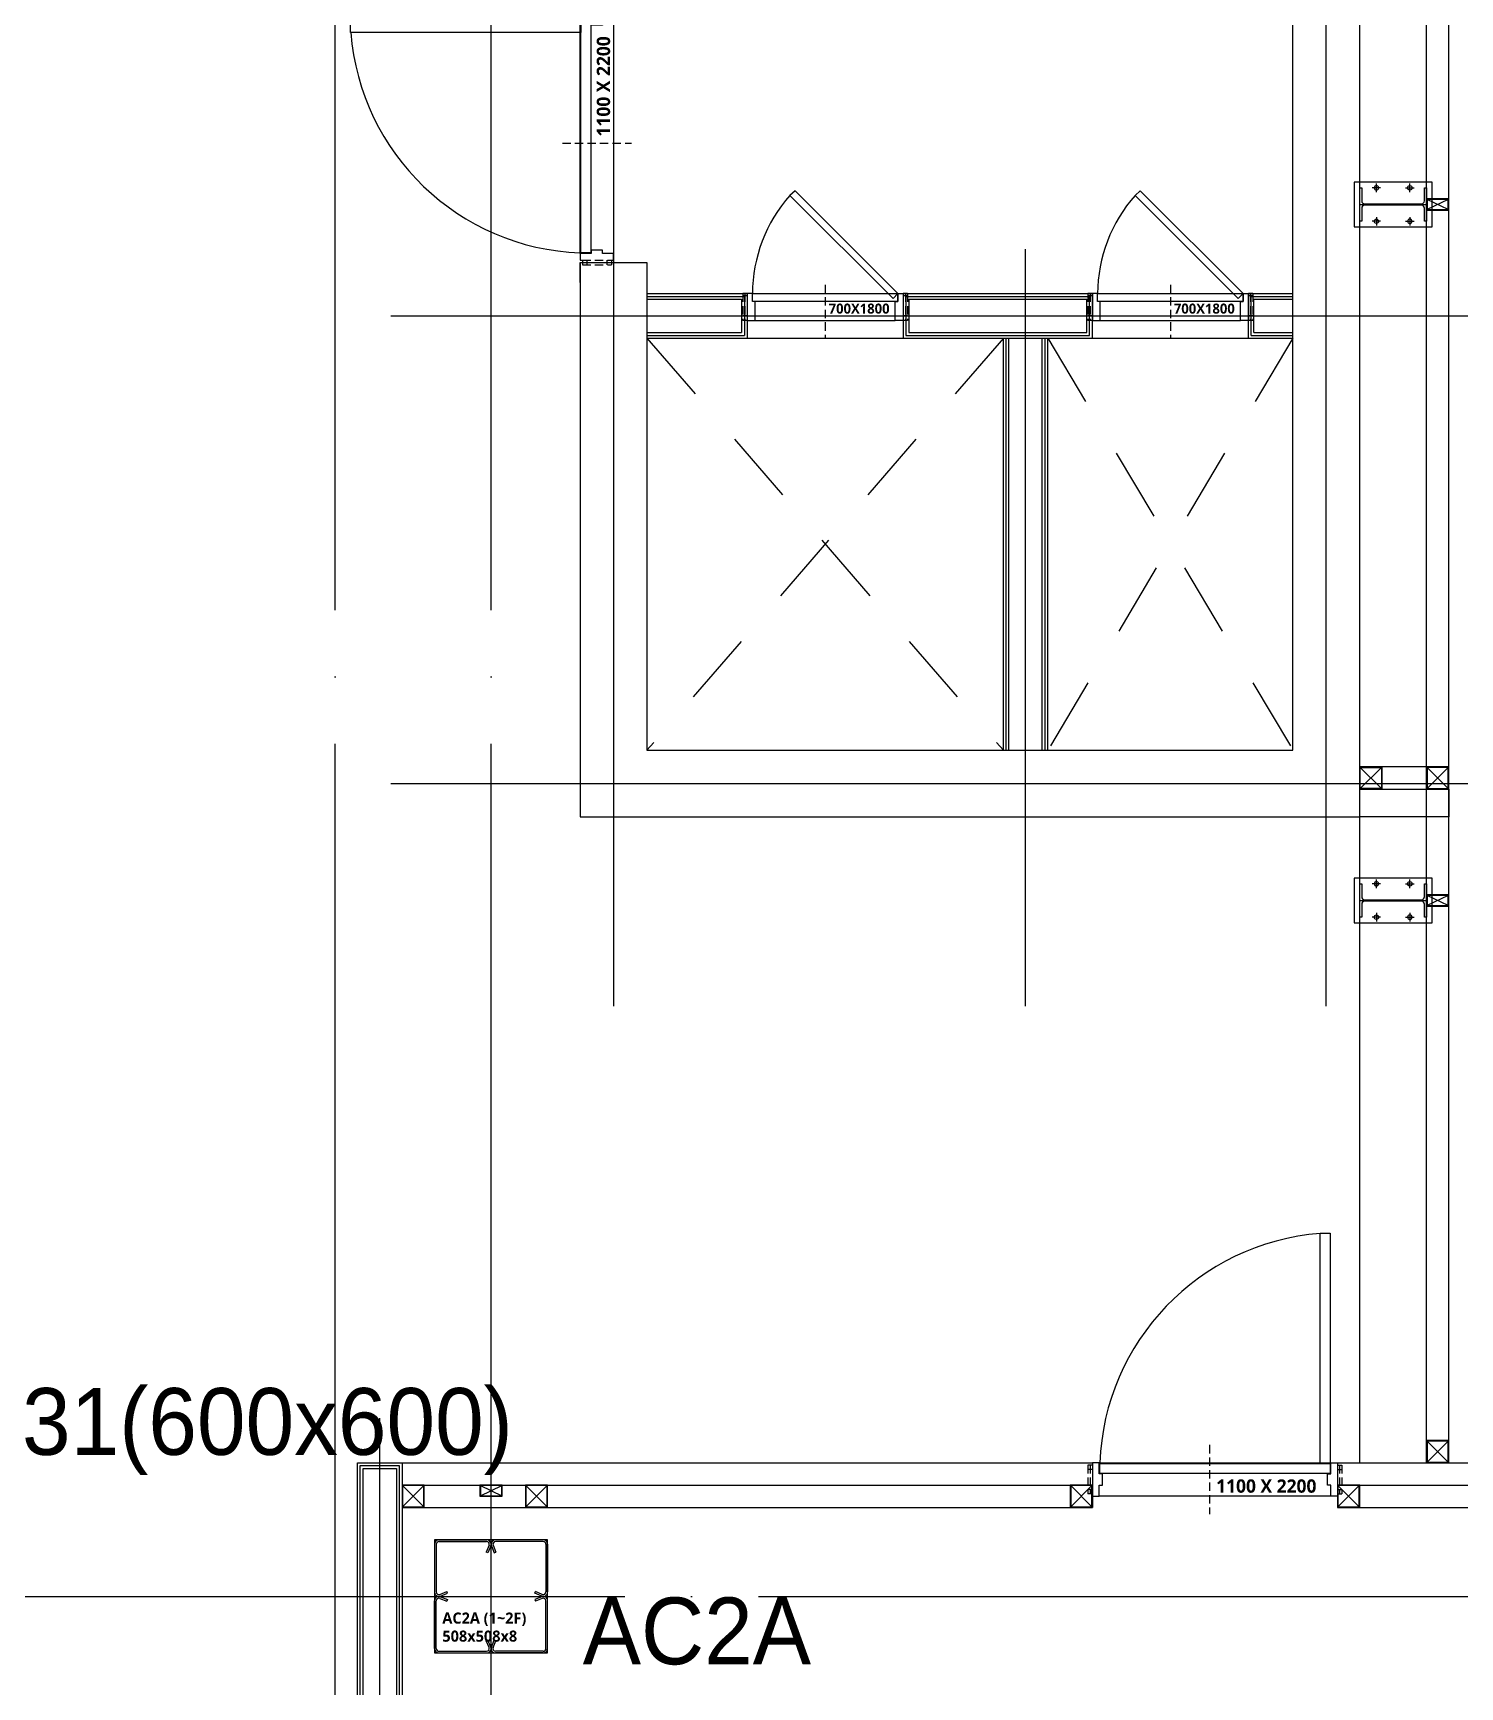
# Model space of a CAD drawing. Header units: millimetres. Extents: x -47382 to 204618, y -51045 to 127155.
# Drawn here: x 33944 to 40350, y 50965 to 58391 of the extents above; entities that cross this region are included whole.
import ezdxf
from ezdxf.enums import TextEntityAlignment as Align

# ---------------------------------------------------------------- set-up
doc = ezdxf.new("R2010")
doc.units = ezdxf.units.MM
doc.header["$LTSCALE"] = 300
doc.header["$MEASUREMENT"] = 0
for name, pattern in [('CEN', [62, 60, -1, 0, -1]), ('HID', [2, 1.1, -0.9]), ('HIDDEN2', [0.1875, 0.125, -0.0625])]:
    doc.linetypes.add(name, pattern=pattern)
doc.layers.get('0').update_dxf_attribs({"linetype": 'CONTINUOUS'})
doc.layers.get('Defpoints').update_dxf_attribs({"color": 153, "linetype": 'CONTINUOUS'})
for name, color, linetype in [('1', 7, 'CONTINUOUS'), ('6', 6, 'CONTINUOUS'), ('A-CEN', 1, 'CEN'), ('A-DOOR', 4, 'CONTINUOUS'), ('A-DOOR-JAMB', 4, 'CONTINUOUS'), ('A-DOOR-SILL', 8, 'CONTINUOUS'), ('A-DOOR-SWING', 8, 'CONTINUOUS'), ('A-FLOR-FLIN-TYP2', 8, 'CONTINUOUS'), ('A-FLOR-GW', 6, 'CONTINUOUS'), ('A-FLOR-STUD', 9, 'CONTINUOUS'), ('A-PS-HID', 5, 'HID'), ('A-ST-AXIS-CEN', 252, 'CEN'), ('A-ST-COL', 2, 'CONTINUOUS'), ('A-ST-CONC', 2, 'CONTINUOUS'), ('A-WALL-DRY1', 7, 'CONTINUOUS'), ('Bound', 9, 'CONTINUOUS'), ('SS-PLATE', 32, 'CONTINUOUS'), ('STEEL', 2, 'CONTINUOUS'), ('XREF-PLAN$0$A-STEEL', 7, 'CONTINUOUS')]:
    doc.layers.add(name, color=color, linetype=linetype)
doc.layers.add('A-ANNO-NPLT', color=129, linetype='CONTINUOUS', plot=False)
doc.layers.add('Defpoint', color=161, linetype='CONTINUOUS', plot=False)
doc.styles.add('SH_대대리576', font='NanumGothicBold.ttf')
doc.styles.add('SHP-나눔bo', font='')
doc.styles.add('돋움', font='')
doc.styles.get('SHP-나눔bo').set_extended_font_data('NanumGothic', bold=True)
doc.styles.get('돋움').set_extended_font_data('Dotum')

# ---------------------------------------------------------------- blocks, each defined once
blk = doc.blocks.new('A$Ce0defec1')
at = {"layer": 'A-ANNO-NPLT', "linetype": 'HIDDEN2'}
for p, q in [((-120, 720), (-120, 700)), ((-120, 720), (0, 720)), ((-120, 710), (0, 710)), ((-120, 700), (0, 700)), ((-110, 720), (-110, 700)), ((-20, 720), (-20, 700)), ((0, 720), (0, 700)), ((-160, 350), (78.3, 350)), ((-120, 0), (-120, -20)), ((-120, 0), (0, 0)), ((-110, 0), (-110, -20)), ((-20, 0), (-20, -20)), ((0, 0), (0, -20)), ((-120, -10), (0, -10)), ((-120, -20), (0, -20))]:
    blk.add_line(p, q, dxfattribs=at)
at = {"layer": 'A-ANNO-NPLT', "linetype": 'ByBlock'}
blk.add_lwpolyline([(-120, 676.7), (-85, 676.7), (-85, 23.3), (-120, 23.3)], close=True, dxfattribs=at)
at = {"layer": 'A-DOOR', "linetype": 'ByBlock'}
for p, q in [((-582, 214.7), (-120, 676.7)), ((-120, 676.7), (-120, 700)), ((-120, 700), (0, 700)), ((-120, 676.7), (-98, 654.7)), ((-85, 676.7), (-120, 676.7)), ((-85, 665), (-85, 676.7)), ((0, 700), (0, 665)), ((-560.8, 191.9), (-98, 654.7)), ((0, 665), (-85, 665))]:
    blk.add_line(p, q, dxfattribs=at)
blk.add_lwpolyline([(-582, 214.7), (-560.8, 191.9)], dxfattribs=at)
at = {"layer": 'A-DOOR-JAMB'}
for p, q in [((-85, 23.3), (-120, 23.3)), ((-120, 23.3), (-120, 0)), ((-110, 0), (0, 0)), ((-85, 35), (-85, 23.3)), ((0, 35), (-85, 35)), ((0, 0), (0, 35))]:
    blk.add_line(p, q, dxfattribs=at)
at = {"layer": 'A-DOOR-SILL'}
blk.add_line((0, 17.5), (0, 665), dxfattribs=at)
at = {"layer": 'A-DOOR-SWING'}
blk.add_arc((-117.3, 691.3), 668, 228.39157, 269.76546, dxfattribs=at)
at = {"layer": 'A-ANNO-NPLT', "linetype": 'ByBlock', "style": 'SHP-나눔bo'}
blk.add_text('700X1800', height=45, rotation=90, dxfattribs=at).set_placement((-30.4, 502.4), align=Align.CENTER)
blk = doc.blocks.new('A$C0e376f74')
at = {"layer": 'A-ANNO-NPLT', "linetype": 'HIDDEN2'}
for p, q in [((525, 230), (525, -80)), ((-20, 140), (-20, 10)), ((0, 140), (-20, 140)), ((0, 120), (-20, 120)), ((-10, 140), (-10, 10)), ((0, 140), (0, 10)), ((1100, 140), (1120, 140)), ((1100, 140), (1100, 10)), ((1100, 120), (1120, 120)), ((1110, 140), (1110, 10)), ((1120, 140), (1120, 10)), ((0, 30), (-20, 30)), ((0, 10), (-20, 10)), ((1100, 30), (1120, 30)), ((1100, 10), (1120, 10))]:
    blk.add_line(p, q, dxfattribs=at)
at = {"layer": 'A-ANNO-NPLT', "linetype": 'ByBlock'}
blk.add_lwpolyline([(1067, 102), (33, 102), (33, 147), (1067, 147)], close=True, dxfattribs=at)
at = {"layer": 'A-DOOR', "linetype": 'ByBlock'}
blk.add_lwpolyline([(1067, 1181), (1067, 147), (1022, 147), (1022, 1181)], close=True, dxfattribs=at)
at = {"layer": 'A-DOOR-JAMB'}
for points in [[(0, 20), (0, 0), (30, 0), (30, 50), (45, 50), (45, 100), (30, 100), (30, 150), (0, 150), (0, 130)], [(1100, 20), (1100, 0), (1070, 0), (1070, 50), (1055, 50), (1055, 100), (1070, 100), (1070, 150), (1100, 150), (1100, 130)]]:
    blk.add_lwpolyline(points, dxfattribs=at)
at = {"layer": 'A-DOOR-SILL'}
for p, q in [((30, 150), (1070, 150)), ((1070, 0), (30, 0))]:
    blk.add_line(p, q, dxfattribs=at)
at = {"layer": 'A-DOOR-SWING'}
blk.add_arc((1106.9, 108.7), 1074.7, 94.52992, 177.80346, dxfattribs=at)
at = {"layer": 'A-ANNO-NPLT', "linetype": 'ByBlock', "style": 'SHP-나눔bo'}
blk.add_text('1100 X 2200', height=60, dxfattribs=at).set_placement((780.6, 15.7), align=Align.CENTER)
blk = doc.blocks.new('11')
at = {"layer": 'A-CEN'}
for p, q in [((150, 850), (150, -9450)), ((3350, -9450), (3350, 850)), ((2000, -9450), (2000, -6050)), ((-850, -6350), (4350, -6350)), ((-850, -8450), (4350, -8450))]:
    blk.add_line(p, q, dxfattribs=at)
at = {"layer": 'A-FLOR-FLIN-TYP2'}
for p, q in [((750, -6450), (1450, -6450)), ((2300, -6450), (3000, -6450))]:
    blk.add_line(p, q, dxfattribs=at)
at = {"layer": 'A-PS-HID'}
for p, q in [((1900, -6450), (300, -8300)), ((300, -6450), (1900, -8300)), ((2100, -6450), (3200, -8300)), ((3200, -6450), (2100, -8300))]:
    blk.add_line(p, q, dxfattribs=at)
at = {"layer": 'A-ST-CONC'}
for p, q in [((3500, -8600), (3500, 0)), ((3200, -8300), (3200, -300)), ((0, -6110), (0, -8600)), ((0, -6110), (300, -6110)), ((0, -6200), (0, -6110)), ((300, -6110), (300, -8300)), ((300, -8300), (3200, -8300)), ((0, -8600), (3500, -8600))]:
    blk.add_line(p, q, dxfattribs=at)
at = {"layer": 'A-WALL-DRY1'}
for p, q in [((300, -6250), (750, -6250)), ((300, -6262.5), (737.5, -6262.5)), ((300, -6275), (725, -6275)), ((725, -6275), (725, -6425)), ((737.5, -6262.5), (737.5, -6437.5)), ((750, -6250), (750, -6450)), ((1450, -6250), (1450, -6450)), ((1450, -6250), (2300, -6250)), ((1462.5, -6262.5), (1462.5, -6437.5)), ((1462.5, -6262.5), (2287.5, -6262.5)), ((1475, -6275), (1475, -6425)), ((1475, -6275), (2275, -6275)), ((2275, -6425), (2275, -6275)), ((2287.5, -6437.5), (2287.5, -6262.5)), ((2300, -6450), (2300, -6250)), ((3000, -6250), (3200, -6250)), ((3000, -6450), (3000, -6250)), ((3012.5, -6262.5), (3200, -6262.5)), ((3012.5, -6437.5), (3012.5, -6262.5)), ((3025, -6275), (3200, -6275)), ((3025, -6425), (3025, -6275)), ((300, -6425), (725, -6425)), ((300, -6437.5), (737.5, -6437.5)), ((300, -6450), (750, -6450)), ((1450, -6450), (2300, -6450)), ((1462.5, -6437.5), (2287.5, -6437.5)), ((1475, -6425), (2275, -6425)), ((1900, -8300), (1900, -6450)), ((1912.5, -8300), (1912.5, -6450)), ((1925, -8300), (1925, -6450)), ((2075, -8300), (2075, -6450)), ((2087.5, -8300), (2087.5, -6450)), ((2100, -8300), (2100, -6450)), ((3000, -6450), (3200, -6450)), ((3012.5, -6437.5), (3200, -6437.5)), ((3025, -6425), (3200, -6425))]:
    blk.add_line(p, q, dxfattribs=at)
at = {"layer": 'A-DOOR'}
for name, p, rotation in [('A$C0e376f74', (150, -6100), 90), ('A$Ce0defec1', (750, -6370), 270), ('A$Ce0defec1', (2300, -6370), 270)]:
    blk.add_blockref(name, p, dxfattribs=dict(at, rotation=rotation))
blk = doc.blocks.new('XREF-PLAN$0$각-100X100')
at = {"layer": 'XREF-PLAN$0$A-STEEL', "color": 1}
for p, q in [((-47.7, -47.7), (47.7, 47.7)), ((-47.7, 47.7), (47.7, -47.7))]:
    blk.add_line(p, q, dxfattribs=at)
at = {"layer": 'XREF-PLAN$0$A-STEEL'}
blk.add_lwpolyline([(-50, -50), (50, -50), (50, 50), (-50, 50)], close=True, dxfattribs=at)
at = {"layer": 'XREF-PLAN$0$A-STEEL', "color": 8}
blk.add_lwpolyline([(-47.7, -47.7), (47.7, -47.7), (47.7, 47.7), (-47.7, 47.7)], close=True, dxfattribs=at)
blk = doc.blocks.new('A$C284E115B')
at = {"layer": 'A-FLOR-STUD'}
for p, q in [((2.3, 47.7, -103000), (97.7, 2.3, -103000)), ((2.3, 2.3, -103000), (97.7, 47.7, -103000))]:
    blk.add_line(p, q, dxfattribs=at)
at = {"layer": 'A-FLOR-STUD', "elevation": -103000}
for points in [[(0, 50), (100, 50), (100, 0), (0, 0)], [(2.3, 47.7), (97.7, 47.7), (97.7, 2.3), (2.3, 2.3)]]:
    blk.add_lwpolyline(points, close=True, dxfattribs=at)
blk = doc.blocks.new('BOLT')
at = {"layer": '1', "color": 251}
for p, q in [((-21, 0), (21, 0)), ((0, -21), (0, 21))]:
    blk.add_line(p, q, dxfattribs=at)
at = {"layer": '6', "color": 251}
blk.add_circle((0, 0), 11, dxfattribs=at)
blk = doc.blocks.new('WC2_BP')
at = {"layer": 'SS-PLATE', "color": 251, "ltscale": 0.05}
blk.add_lwpolyline([(-175, -100), (175, -100), (175, 100), (-175, 100)], close=True, dxfattribs=at)
at = {"linetype": 'HID', "yscale": 0.909090909090909, "zscale": 0.909090909090909}
for p, xscale in [((-75, 75), -0.909090909090909), ((75, 75), 0.909090909090909)]:
    blk.add_blockref('BOLT', p, dxfattribs=dict(at, xscale=xscale))
at = {"linetype": 'HID', "yscale": 0.909090909090909, "zscale": 0.909090909090909, "rotation": 180}
for p, xscale in [((-75, -75), 0.909090909090909), ((75, -75), -0.909090909090909)]:
    blk.add_blockref('BOLT', p, dxfattribs=dict(at, xscale=xscale))
blk = doc.blocks.new('H-300X150X6_5X9')
at = {"layer": 'Defpoint'}
for p, q in [((0, -150), (0, 150)), ((-3.25, 0), (3.25, 0))]:
    blk.add_line(p, q, dxfattribs=at)
at = {"layer": 'STEEL'}
blk.add_lwpolyline([(-75, -150), (-75, -141), (-16.25, -141, 0.4142136), (-3.25, -128), (-3.25, 128, 0.4142136), (-16.25, 141), (-75, 141), (-75, 150), (75, 150), (75, 141), (16.25, 141, 0.4142136), (3.25, 128), (3.25, -128, 0.4142136), (16.25, -141), (75, -141), (75, -150)], format="xyb", close=True, dxfattribs=at)
at = {"layer": 'SS-PLATE', "color": 251, "ltscale": 0.05, "rotation": 90}
blk.add_blockref('WC2_BP', (0, 0), dxfattribs=at)
blk = doc.blocks.new('A$C2E56680A')
blk.add_blockref('A$C284E115B', (0, 50))
at = {"layer": 'STEEL', "xscale": -1, "rotation": 90.00000000000006}
blk.add_blockref('H-300X150X6_5X9', (250, 75, -103000), dxfattribs=at)
blk = doc.blocks.new('A$C5B7E0480')
at = {"layer": 'XREF-PLAN$0$A-STEEL', "color": 1}
for p, q in [((2.3, 2.3, -103000), (97.7, 47.7, -103000)), ((2.3, 47.7, -103000), (97.7, 2.3, -103000))]:
    blk.add_line(p, q, dxfattribs=at)
at = {"layer": 'XREF-PLAN$0$A-STEEL', "elevation": -103000}
blk.add_lwpolyline([(0, 0), (100, 0), (100, 50), (0, 50)], close=True, dxfattribs=at)
at = {"layer": 'XREF-PLAN$0$A-STEEL', "color": 8, "elevation": -103000}
blk.add_lwpolyline([(2.3, 2.3), (97.7, 2.3), (97.7, 47.7), (2.3, 47.7)], close=True, dxfattribs=at)
blk = doc.blocks.new('AC2A(1~2f)')
at = {"layer": 'A-ST-COL'}
for p, q in [((40, 528), (254, 528)), ((40, 520), (254, 520)), ((508, 528), (294, 528)), ((508, 520), (294, 520)), ((20, 508), (20, 294)), ((28, 508), (28, 294)), ((265.3, 503.9), (252.4, 472.7)), ((259.9, 470), (252.4, 472.7)), ((272.8, 501.2), (259.9, 470)), ((275.2, 501.2), (288.1, 470)), ((282.7, 503.9), (295.6, 472.7)), ((288.1, 470), (295.6, 472.7)), ((520, 508), (520, 294)), ((528, 508), (528, 294)), ((20, 40), (20, 254)), ((28, 40), (28, 254)), ((44.1, 282.7), (75.3, 295.6)), ((44.1, 265.3), (75.3, 252.4)), ((46.8, 275.2), (78, 288.1)), ((46.8, 272.8), (78, 259.9)), ((78, 288.1), (75.3, 295.6)), ((78, 259.9), (75.3, 252.4)), ((470, 288.1), (472.7, 295.6)), ((501.2, 275.2), (470, 288.1)), ((501.2, 272.8), (470, 259.9)), ((470, 259.9), (472.7, 252.4)), ((503.9, 282.7), (472.7, 295.6)), ((503.9, 265.3), (472.7, 252.4)), ((520, 40), (520, 254)), ((528, 40), (528, 254)), ((259.9, 78), (252.4, 75.3)), ((265.3, 44.1), (252.4, 75.3)), ((272.8, 46.8), (259.9, 78)), ((275.2, 46.8), (288.1, 78)), ((282.7, 44.1), (295.6, 75.3)), ((288.1, 78), (295.6, 75.3)), ((40, 28), (254, 28)), ((40, 20), (254, 20)), ((508, 28), (294, 28)), ((508, 20), (294, 20))]:
    blk.add_line(p, q, dxfattribs=at)
for centre, radius, start, end in [((40, 508), 20, 90, 180), ((40, 508), 12, 90, 180), ((254, 508), 20, 340, 90), ((254, 508), 12, 340, 90), ((294, 508), 20, 90, 200), ((294, 508), 12, 90, 200), ((508, 508), 20, 0, 90), ((508, 508), 12, 0, 90), ((40, 294), 20, 180, 290), ((40, 254), 20, 70, 180), ((40, 294), 12, 180, 290), ((40, 254), 12, 70, 180), ((508, 294), 20, 250, 0), ((508, 254), 20, 0, 110), ((508, 294), 12, 250, 0), ((508, 254), 12, 0, 110), ((40, 40), 20, 180, 270), ((40, 40), 12, 180, 270), ((254, 40), 20, 270, 20), ((254, 40), 12, 270, 20), ((294, 40), 20, 160, 270), ((294, 40), 12, 160, 270), ((508, 40), 20, 270, 0), ((508, 40), 12, 270, 0)]:
    blk.add_arc(centre, radius, start, end, dxfattribs=at)
at = {"layer": 'Bound', "color": 9, "linetype": 'Continuous'}
for p, q in [((528, 528), (20, 528)), ((20, 528), (20, 20)), ((528, 20), (528, 528)), ((20, 20), (528, 20))]:
    blk.add_line(p, q, dxfattribs=at)
at = {"layer": 'Defpoint'}
for p, q in [((274, 0), (274, 548)), ((0, 274), (548, 274))]:
    blk.add_line(p, q, dxfattribs=at)
at = {"layer": 'Defpoint', "linetype": 'Continuous', "style": 'SH_대대리576'}
for s, p in [('AC2A (1~2F)', (55.1, 176.7)), ('508x508x8', (55.1, 95.7))]:
    blk.add_text(s, height=50, dxfattribs=at).set_placement(p, align=Align.MIDDLE_LEFT)
blk = doc.blocks.new('ACT 지상1층구조평면도')
blk.add_blockref('AC2A(1~2f)', (83107.8, 102142.3))

msp = doc.modelspace()

# ---------------------------------------------------------------- linework, layer by layer
at = {"layer": 'A-CEN'}
msp.add_line((35500, 12371.4), (35500, 52171.4), dxfattribs=at)
at = {"layer": 'A-FLOR-FLIN-TYP2'}
for p, q in [((39900, 51971.4), (39900, 64371.4)), ((40200, 51971.4), (40200, 64371.4)), ((40200, 55096.4), (39900, 55096.4)), ((38700, 51871.4), (38700, 51771.4)), ((39800, 51871.4), (39800, 51771.4)), ((35600, 51771.4), (38700, 51771.4)), ((39800, 51771.4), (47229, 51771.4))]:
    msp.add_line(p, q, dxfattribs=at)
at = {"layer": 'A-FLOR-GW'}
for p, q in [((40300, 51971.4), (40300, 64371.4)), ((35600, 51971.4), (38700, 51971.4)), ((38700, 51971.4), (38700, 51871.4)), ((39800, 51971.4), (47000, 51971.4)), ((39800, 51971.4), (39800, 51871.4)), ((35600, 51871.4), (38700, 51871.4)), ((39800, 51871.4), (47000, 51871.4))]:
    msp.add_line(p, q, dxfattribs=at)
msp.add_lwpolyline([(39900, 54871.4), (39900, 54996.4), (40300, 54996.4), (40300, 54871.4)], close=True, dxfattribs=at)
at = {"layer": 'A-ST-AXIS-CEN'}
for p, q in [((35300, 0), (35300, 99371.4)), ((36000, 0), (36000, 99371.4)), ((39750, 55021.4), (40300, 55021.4)), ((0, 51371.4), (142000, 51371.4))]:
    msp.add_line(p, q, dxfattribs=at)
at = {"layer": 'A-WALL-DRY1'}
for p, q in [((35400, 44171.4), (35400, 51971.4)), ((35400, 51971.4), (35600, 51971.4)), ((35412.5, 44171.4), (35412.5, 51958.9)), ((35412.5, 51958.9), (35587.5, 51958.9)), ((35425, 44171.4), (35425, 51946.4)), ((35425, 51946.4), (35575, 51946.4)), ((35575, 51946.4), (35575, 44171.4)), ((35587.5, 51958.9), (35587.5, 44171.4)), ((35600, 51971.4), (35600, 44171.4))]:
    msp.add_line(p, q, dxfattribs=at)

# ---------------------------------------------------------------- block references
for name, p in [('ACT 지상1층구조평면도', (-47381.8, -51044.9)), ('11', (36400, 63471.4)), ('A$C5B7E0480', (35950, 51821.4))]:
    msp.add_blockref(name, p)
at = {"ltscale": 5, "xscale": -1, "rotation": 2.623575945645626e-10}
msp.add_blockref('XREF-PLAN$0$각-100X100', (39950, 55046.4), dxfattribs=at)
at = {"ltscale": 5}
for p in [(40250, 55046.4), (40250, 52021.4), (35650, 51821.4), (36204, 51821.4), (38650, 51821.4), (39850, 51821.4)]:
    msp.add_blockref('XREF-PLAN$0$각-100X100', p, dxfattribs=at)
at = {"layer": 'A-DOOR'}
msp.add_blockref('A$C0e376f74', (38700, 51821.4), dxfattribs=at)
at = {"layer": 'A-ST-AXIS-CEN', "extrusion": (0, 0, -1), "zscale": -1}
for p in [(-40300, 57546.4), (-40300, 54421.4)]:
    msp.add_blockref('A$C2E56680A', p, dxfattribs=at)

# ---------------------------------------------------------------- texts
at = {"layer": 'Defpoints', "linetype": 'Continuous', "style": '돋움'}
for s, p in [('C31(600x600)', (34854, 51917.1)), ('AC2A', (36924, 50976.6))]:
    msp.add_text(s, height=300, dxfattribs=at).set_placement(p, align=Align.BOTTOM_CENTER)

doc.saveas('drawing.dxf')
